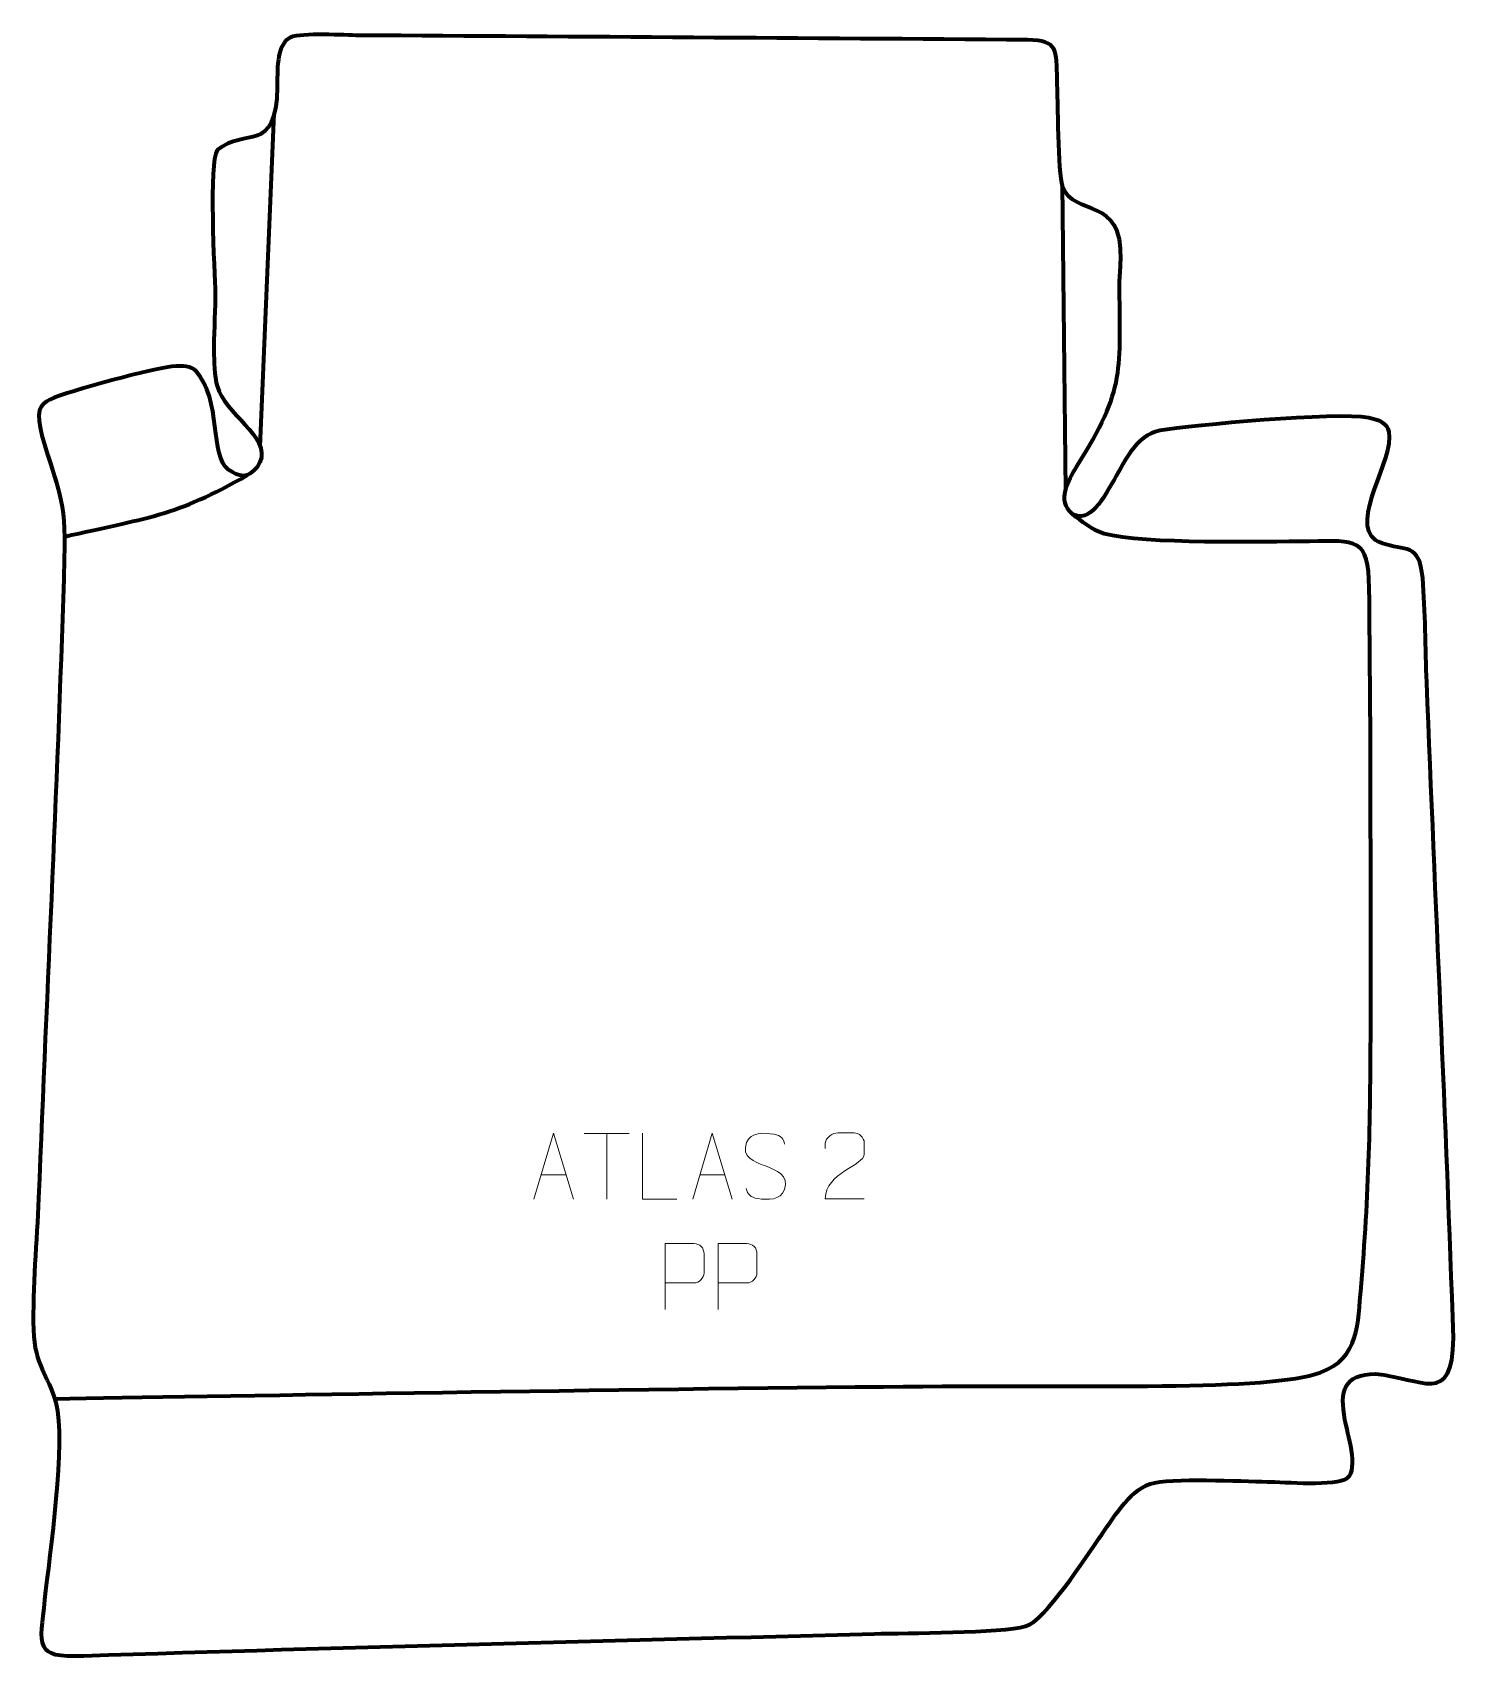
# Model space of a CAD drawing. Header units: millimetres. Extents: x -238 to 299, y -451 to 163.
import ezdxf

# ---------------------------------------------------------------- set-up
doc = ezdxf.new("R2010")
doc.units = ezdxf.units.MM
doc.header["$MEASUREMENT"] = 0
for name, color, linetype in [('layer 1', 7, 'Continuous'), ('layer 2', 7, 'Continuous'), ('layer 3', 7, 'Continuous')]:
    doc.layers.add(name, color=color, linetype=linetype)

msp = doc.modelspace()

# ---------------------------------------------------------------- linework, layer by layer
at = {"layer": 'layer 1', "color": 250, "lineweight": 9}
for points, knots in [([(-48.0602, -277.8878), (-48.0602, -277.8878), (-40.6892, -252.9343), (-40.6892, -252.9343), (-40.6892, -252.9343), (-40.6892, -252.9343), (-33.1193, -277.8878), (-33.1193, -277.8878)], [0, 0, 0, 0, 0.33333333, 0.33333333, 0.33333333, 0.33333333, 1, 1, 1, 1]), ([(5.8848, -277.8879), (5.8848, -277.8879), (-7.0643, -277.8879), (-7.0643, -277.8879), (-7.0643, -277.8879), (-7.0643, -277.8879), (-7.0643, -252.9343), (-7.0643, -252.9343)], [0, 0, 0, 0, 0.33333333, 0.33333333, 0.33333333, 0.33333333, 1, 1, 1, 1]), ([(11.9398, -277.8878), (11.9398, -277.8878), (19.3108, -252.9343), (19.3108, -252.9343), (19.3108, -252.9343), (19.3108, -252.9343), (26.8807, -277.8878), (26.8807, -277.8878)], [0, 0, 0, 0, 0.33333333, 0.33333333, 0.33333333, 0.33333333, 1, 1, 1, 1]), ([(39.4157, -265.2372), (35.1674, -263.7668), (30.2593, -261.971), (32.2644, -256.4507), (32.2644, -256.4507), (33.7679, -252.3108), (38.9815, -252.6993), (42.5851, -253.3004), (42.5851, -253.3004), (45.4457, -253.7776), (46.3104, -254.9908), (46.621, -257.0749)], [0, 0, 0, 0, 0.25, 0.25, 0.25, 0.25, 0.5, 0.5, 0.5, 0.5, 1, 1, 1, 1]), ([(76.7871, -277.7243), (71.8727, -277.724), (66.9583, -277.724), (62.0442, -277.7243), (62.0442, -277.7243), (62.0442, -267.792), (76.6952, -265.1508), (76.7871, -260.8405), (76.7871, -260.8405), (76.7868, -259.4164), (76.7868, -257.9927), (76.7871, -256.5694), (76.7871, -256.5694), (76.7702, -254.4923), (74.6474, -252.7675), (72.9764, -252.7502), (72.9764, -252.7502), (70.9032, -252.7506), (68.8303, -252.7506), (66.7579, -252.7502), (66.7579, -252.7502), (64.9358, -252.7337), (62.1111, -254.5258), (62.0442, -256.6194), (62.0442, -256.6194), (62.0442, -256.6194), (62.0442, -258.6742), (62.0442, -258.6742)], [0, 0, 0, 0, 0.125, 0.125, 0.125, 0.125, 0.25, 0.25, 0.25, 0.25, 0.375, 0.375, 0.375, 0.375, 0.5, 0.5, 0.5, 0.5, 0.625, 0.625, 0.625, 0.625, 0.75, 0.75, 0.75, 0.75, 1, 1, 1, 1]), ([(39.4157, -265.2373), (43.4343, -266.884), (48.4638, -268.7723), (46.6298, -274.1326), (46.6298, -274.1326), (45.17, -278.399), (40.2592, -278.1423), (36.5331, -277.5876), (36.5331, -277.5876), (33.7831, -277.1778), (32.5622, -275.9643), (32.1842, -273.8521)], [0, 0, 0, 0, 0.25, 0.25, 0.25, 0.25, 0.5, 0.5, 0.5, 0.5, 1, 1, 1, 1]), ([(1.5534, -319.5987), (1.5534, -319.5987), (1.5534, -294.6451), (1.5534, -294.6451), (1.5534, -294.6451), (5.1484, -294.6451), (8.7437, -294.6451), (12.3391, -294.6451), (12.3391, -294.6451), (14.6643, -294.683), (16.2217, -296.1731), (16.2175, -298.5392), (16.2175, -298.5392), (16.2171, -300.5749), (16.2171, -303.6342), (16.2175, -305.6702), (16.2175, -305.6702), (16.211, -307.5456), (14.3988, -309.4875), (12.3892, -309.5066), (12.3892, -309.5066), (12.3892, -309.5066), (1.5534, -309.5066), (1.5534, -309.5066)], [0, 0, 0, 0, 0.14285714, 0.14285714, 0.14285714, 0.14285714, 0.28571429, 0.28571429, 0.28571429, 0.28571429, 0.42857143, 0.42857143, 0.42857143, 0.42857143, 0.57142857, 0.57142857, 0.57142857, 0.57142857, 0.71428571, 0.71428571, 0.71428571, 0.71428571, 1, 1, 1, 1]), ([(21.5534, -319.5987), (21.5534, -319.5987), (21.5534, -294.6451), (21.5534, -294.6451), (21.5534, -294.6451), (25.1484, -294.6451), (28.7437, -294.6451), (32.3391, -294.6451), (32.3391, -294.6451), (34.6643, -294.683), (36.2217, -296.1731), (36.2175, -298.5392), (36.2175, -298.5392), (36.2171, -300.5749), (36.2171, -303.6342), (36.2175, -305.6702), (36.2175, -305.6702), (36.211, -307.5456), (34.3988, -309.4875), (32.3892, -309.5066), (32.3892, -309.5066), (32.3892, -309.5066), (21.5534, -309.5066), (21.5534, -309.5066)], [0, 0, 0, 0, 0.14285714, 0.14285714, 0.14285714, 0.14285714, 0.28571429, 0.28571429, 0.28571429, 0.28571429, 0.42857143, 0.42857143, 0.42857143, 0.42857143, 0.57142857, 0.57142857, 0.57142857, 0.57142857, 0.71428571, 0.71428571, 0.71428571, 0.71428571, 1, 1, 1, 1])]:
    msp.add_open_spline(points, degree=3, knots=knots, dxfattribs=at)
for points in [[(-29.0833, -252.9578), (-29.0833, -252.9578), (-12.0961, -252.9578), (-12.0961, -252.9578)], [(-20.5895, -277.8878), (-20.5895, -277.8878), (-20.5895, -252.9343), (-20.5895, -252.9343)], [(-45.3376, -268.6384), (-45.3376, -268.6384), (-35.8419, -268.6384), (-35.8419, -268.6384)], [(14.6624, -268.6384), (14.6624, -268.6384), (24.1581, -268.6384), (24.1581, -268.6384)]]:
    msp.add_open_spline(points, degree=3, dxfattribs=at)
at = {"layer": 'layer 2', "color": 140, "lineweight": 158}
for points in [[(-151.5706, 6.7274), (-151.5706, 6.7274), (-146.221, 132.408), (-146.221, 132.408)], [(151.5482, 105.7965), (151.5482, 105.7965), (152.8417, -9.88), (152.8417, -9.88)], [(-225.5466, -27.3834), (-195.6544, -20.3801), (-183.3355, -19.8901), (-156.3069, -4.0257)]]:
    msp.add_open_spline(points, degree=3, dxfattribs=at)
msp.add_open_spline([(-229.2478, -353.2938), (-170.8242, -352.3276), (-29.7207, -349.8149), (84.0281, -348.7221), (84.0281, -348.7221), (164.399, -347.9499), (229.5239, -350.4698), (249.1777, -343.3698), (249.1777, -343.3698), (263.9418, -338.0362), (263.3651, -324.5555), (264.5349, -311.2755), (264.5349, -311.2755), (267.5489, -277.0603), (268.2024, -244.9191), (268.1984, -210.6924), (268.1984, -210.6924), (268.1919, -156.0368), (268.3057, -101.389), (267.6229, -46.7359), (267.6229, -46.7359), (267.3784, -27.6546), (262.8376, -28.962), (245.0502, -29.1629), (245.0502, -29.1629), (227.6317, -29.3596), (182.4099, -30.2929), (167.502, -26.2938), (167.502, -26.2938), (162.6994, -24.7311), (159.0887, -21.7855), (155.2212, -18.6633)], degree=3, knots=[0, 0, 0, 0, 0.11111111, 0.11111111, 0.11111111, 0.11111111, 0.22222222, 0.22222222, 0.22222222, 0.22222222, 0.33333333, 0.33333333, 0.33333333, 0.33333333, 0.44444444, 0.44444444, 0.44444444, 0.44444444, 0.55555556, 0.55555556, 0.55555556, 0.55555556, 0.66666667, 0.66666667, 0.66666667, 0.66666667, 0.77777778, 0.77777778, 0.77777778, 0.77777778, 1, 1, 1, 1], dxfattribs=at)
at = {"layer": 'layer 3', "color": 242, "lineweight": 158}
msp.add_open_spline([(173.28, 69.4602), (173.1777, 34.8356), (176.1614, 29.6168), (156.9107, -1.1963), (156.9107, -1.1963), (153.8491, -6.0555), (149.6359, -13.8784), (155.2212, -18.6633), (155.2212, -18.6633), (161.7951, -23.1072), (167.7599, -11.7296), (170.4023, -7.256), (170.4023, -7.256), (174.595, -0.0026), (179.3344, 11.0265), (188.4454, 12.6932), (188.4454, 12.6932), (200.8919, 14.7702), (254.8101, 19.8489), (267.4956, 17.5309), (267.4956, 17.5309), (271.4182, 16.8142), (274.5243, 15.2864), (275.1654, 12.2991), (275.1654, 12.2991), (277.369, 2.0317), (260.0344, -21.6059), (270.0495, -28.6662), (270.0495, -28.6662), (270.0495, -28.6662), (271.1493, -29.3373), (271.1493, -29.3373), (271.1493, -29.3373), (271.1493, -29.3373), (272.4309, -29.8874), (272.4309, -29.8874), (272.4309, -29.8874), (281.1275, -32.9205), (286.6296, -29.475), (287.8428, -43.0294), (287.8428, -43.0294), (288.874, -55.627), (288.8733, -69.6492), (289.3833, -82.4691), (289.3833, -82.4691), (292.6822, -165.1007), (296.6385, -247.7207), (299.4908, -330.3676), (299.4908, -330.3676), (299.0817, -356.5141), (287.6808, -345.3742), (270.0585, -343.9178), (270.0585, -343.9178), (257.874, -344.0588), (256.4562, -350.2244), (258.4755, -361.2816), (258.4755, -361.2816), (259.3402, -366.0164), (263.8396, -379.8536), (259.4025, -383.2231), (259.4025, -383.2231), (255.167, -386.4395), (235.4965, -384.7343), (229.007, -384.644), (229.007, -384.644), (219.3908, -384.5012), (192.4639, -383.0164), (184.8122, -385.4158), (184.8122, -385.4158), (176.2305, -388.6774), (170.9503, -398.6083), (165.6128, -405.9981), (165.6128, -405.9981), (160.6286, -413.0203), (145.0101, -437.2662), (137.7532, -439.2812), (137.7532, -439.2812), (128.5884, -441.826), (92.5259, -441.854), (80.6998, -442.0967), (80.6998, -442.0967), (-18.9421, -444.8248), (-118.6223, -447.1139), (-218.2435, -450.4531), (-218.2435, -450.4531), (-237.3963, -451.0951), (-234.8898, -446.9881), (-233.0354, -429.2889), (-233.0354, -429.2889), (-231.1899, -412.0791), (-224.8196, -369.6004), (-228.8433, -354.703), (-228.8433, -354.703), (-231.8112, -343.7146), (-236.7669, -341.1138), (-237.2811, -327.236), (-237.2811, -327.236), (-237.6138, -311.3198), (-235.9748, -293.6214), (-235.3301, -277.4642), (-235.3301, -277.4642), (-232.107, -196.9899), (-228.0048, -116.1895), (-225.5957, -35.7313), (-225.5957, -35.7313), (-224.9948, -11.7043), (-228.0624, -10.6663), (-234.0314, 10.9228), (-234.0314, 10.9228), (-236.4138, 19.5391), (-235.0341, 22.6718), (-230.942, 24.5077), (-230.942, 24.5077), (-223.5041, 27.8445), (-191.429, 36.332), (-184.9809, 36.928), (-184.9809, 36.928), (-180.8699, 37.3079), (-177.487, 37.0286), (-175.9406, 35.3551), (-175.9406, 35.3551), (-165.8451, 24.4301), (-170.7035, 2.8875), (-163.4895, -2.0976), (-163.4895, -2.0976), (-159.5616, -4.8118), (-156.222, -5.6846), (-152.7361, -1.0515), (-152.7361, -1.0515), (-145.4867, 8.5837), (-163.197, 17.9109), (-167.1005, 27.5055), (-167.1005, 27.5055), (-168.9535, 32.0604), (-168.9345, 36.6994), (-169.0133, 41.4798), (-169.0133, 41.4798), (-169.1352, 48.6594), (-168.6991, 55.8995), (-168.5652, 63.0873), (-168.5652, 63.0873), (-168.5652, 63.0873), (-168.5449, 64.4952), (-168.5449, 64.4952), (-168.5449, 64.4952), (-168.781, 72.5923), (-171.1079, 114.6238), (-167.7594, 118.6653), (-167.7594, 118.6653), (-157.1864, 127.5634), (-145.6034, 116.7831), (-145.0915, 142.5208), (-145.0915, 142.5208), (-144.9888, 147.6775), (-145.7472, 158.8243), (-140.1173, 161.3154), (-140.1173, 161.3154), (-135.8388, 163.2084), (-119.691, 162.1462), (-114.0488, 162.1128), (-114.0488, 162.1128), (-29.8918, 161.6145), (54.2728, 161.0067), (138.4294, 160.4336), (138.4294, 160.4336), (150.4347, 160.0619), (149.232, 156.6875), (149.6957, 145.3085), (149.6957, 145.3085), (150.0016, 137.8019), (149.943, 110.1394), (151.744, 105.137), (151.744, 105.137), (156.226, 92.6877), (174.6159, 102.0551), (173.7073, 77.2374), (173.7073, 77.2374), (173.6127, 74.654), (173.4036, 72.0511), (173.28, 69.4602)], degree=3, knots=[0, 0, 0, 0, 0.02173913, 0.02173913, 0.02173913, 0.02173913, 0.04347826, 0.04347826, 0.04347826, 0.04347826, 0.06521739, 0.06521739, 0.06521739, 0.06521739, 0.08695652, 0.08695652, 0.08695652, 0.08695652, 0.10869565, 0.10869565, 0.10869565, 0.10869565, 0.13043478, 0.13043478, 0.13043478, 0.13043478, 0.15217391, 0.15217391, 0.15217391, 0.15217391, 0.17391304, 0.17391304, 0.17391304, 0.17391304, 0.19565217, 0.19565217, 0.19565217, 0.19565217, 0.2173913, 0.2173913, 0.2173913, 0.2173913, 0.23913043, 0.23913043, 0.23913043, 0.23913043, 0.26086957, 0.26086957, 0.26086957, 0.26086957, 0.2826087, 0.2826087, 0.2826087, 0.2826087, 0.30434783, 0.30434783, 0.30434783, 0.30434783, 0.32608696, 0.32608696, 0.32608696, 0.32608696, 0.34782609, 0.34782609, 0.34782609, 0.34782609, 0.36956522, 0.36956522, 0.36956522, 0.36956522, 0.39130435, 0.39130435, 0.39130435, 0.39130435, 0.41304348, 0.41304348, 0.41304348, 0.41304348, 0.43478261, 0.43478261, 0.43478261, 0.43478261, 0.45652174, 0.45652174, 0.45652174, 0.45652174, 0.47826087, 0.47826087, 0.47826087, 0.47826087, 0.5, 0.5, 0.5, 0.5, 0.52173913, 0.52173913, 0.52173913, 0.52173913, 0.54347826, 0.54347826, 0.54347826, 0.54347826, 0.56521739, 0.56521739, 0.56521739, 0.56521739, 0.58695652, 0.58695652, 0.58695652, 0.58695652, 0.60869565, 0.60869565, 0.60869565, 0.60869565, 0.63043478, 0.63043478, 0.63043478, 0.63043478, 0.65217391, 0.65217391, 0.65217391, 0.65217391, 0.67391304, 0.67391304, 0.67391304, 0.67391304, 0.69565217, 0.69565217, 0.69565217, 0.69565217, 0.7173913, 0.7173913, 0.7173913, 0.7173913, 0.73913043, 0.73913043, 0.73913043, 0.73913043, 0.76086957, 0.76086957, 0.76086957, 0.76086957, 0.7826087, 0.7826087, 0.7826087, 0.7826087, 0.80434783, 0.80434783, 0.80434783, 0.80434783, 0.82608696, 0.82608696, 0.82608696, 0.82608696, 0.84782609, 0.84782609, 0.84782609, 0.84782609, 0.86956522, 0.86956522, 0.86956522, 0.86956522, 0.89130435, 0.89130435, 0.89130435, 0.89130435, 0.91304348, 0.91304348, 0.91304348, 0.91304348, 0.93478261, 0.93478261, 0.93478261, 0.93478261, 0.95652174, 0.95652174, 0.95652174, 0.95652174, 1, 1, 1, 1], dxfattribs=at)

doc.saveas('drawing.dxf')
